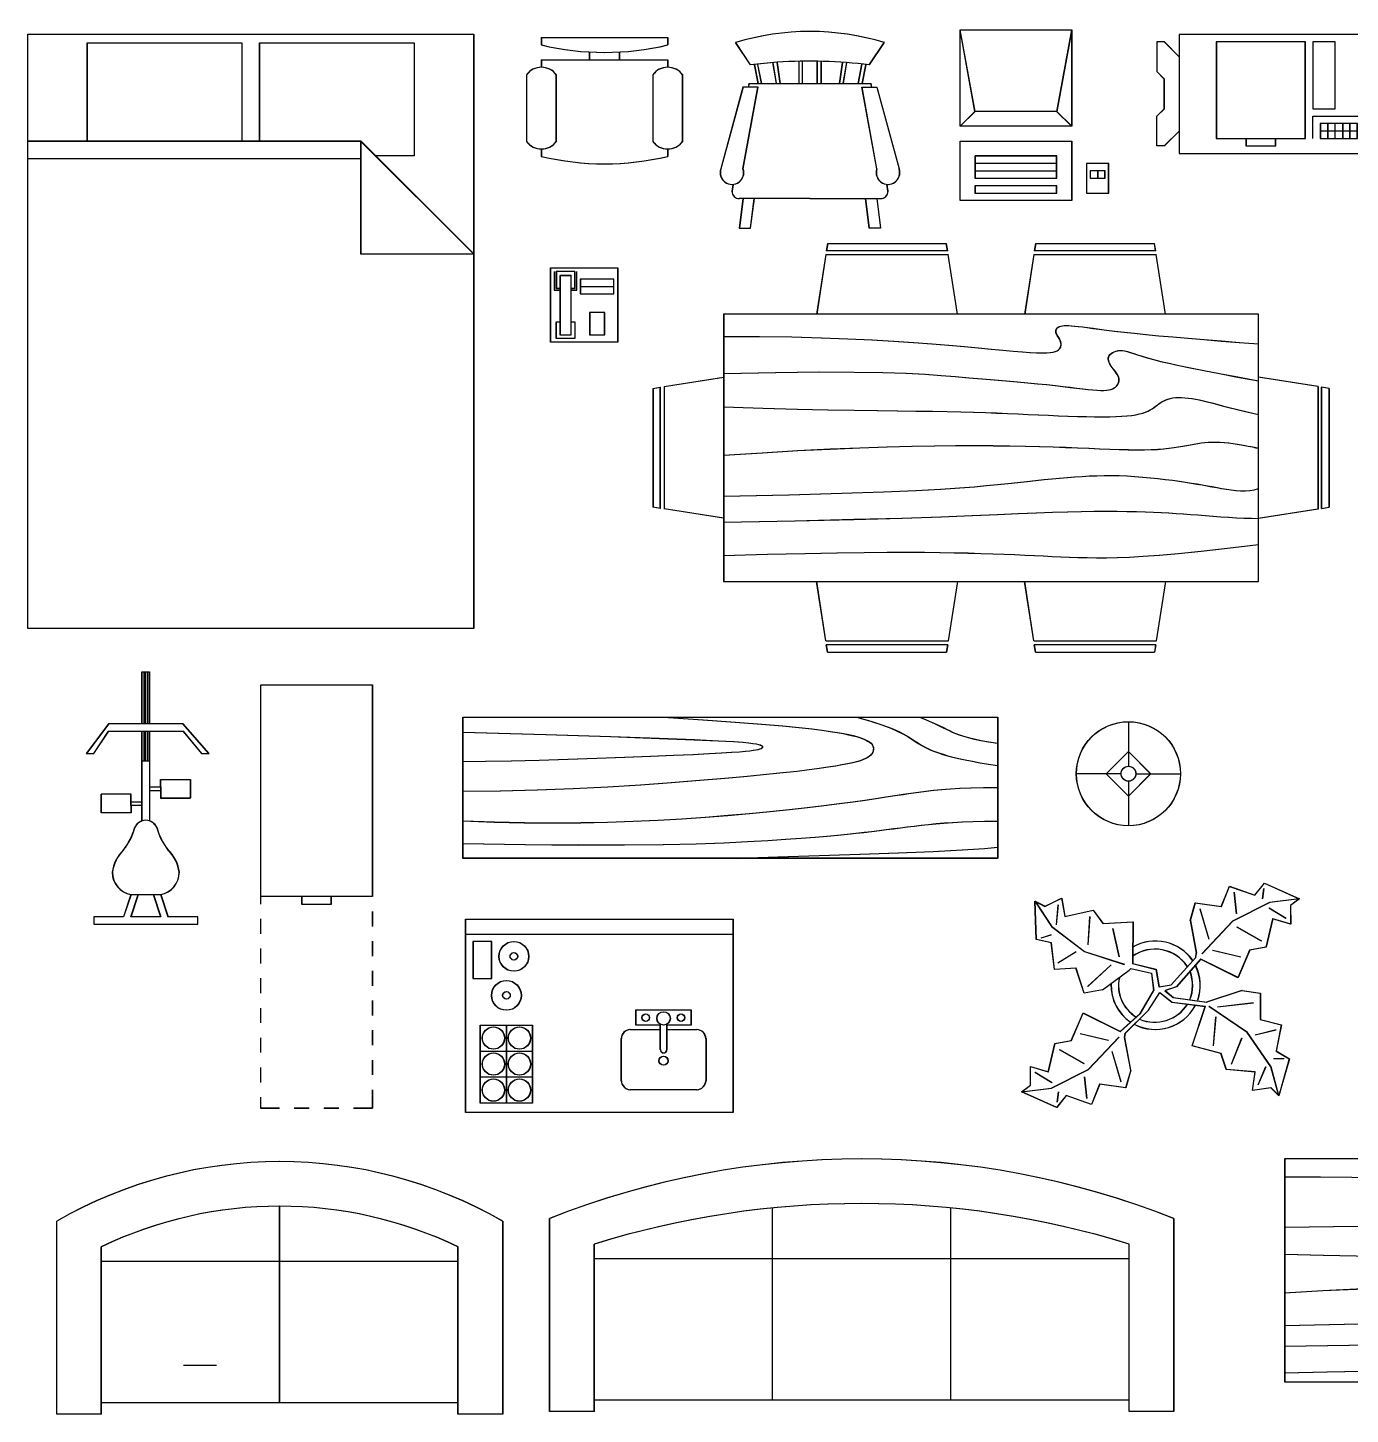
# Model space of a CAD drawing. Header units: inches. Extents: x 934 to 13503, y 40 to 6452.
# Drawn here: x 12769.1 to 13229.1, y 3282.4 to 3764.7 of the extents above; entities that cross this region are included whole.
import ezdxf

# ---------------------------------------------------------------- set-up
doc = ezdxf.new("R2010")
doc.units = ezdxf.units.IN
doc.linetypes.add('ACAD_ISO02W100', pattern=[15, 12, -3])

# ---------------------------------------------------------------- blocks, each defined once
blk = doc.blocks.new('Bed - Queen')
at = {"linetype": 'Continuous'}
for p, q in [((0, -80.00003), (0, 0)), ((0, 0), (59.99999, 0)), ((59.99999, 0), (59.99999, -80.00003)), ((7.99999, -1.2), (28.79998, -1.2)), ((7.99999, -14.4), (7.99999, -1.2)), ((28.79998, -1.2), (28.79998, -14.4)), ((31.19999, -1.2), (51.99999, -1.2)), ((31.19999, -14.4), (31.19999, -1.2)), ((51.99999, -1.2), (51.99999, -16.4)), ((0, -14.4), (44.8, -14.4)), ((59.99999, -29.6), (44.8, -14.4)), ((44.8, -14.4), (44.8, -29.6)), ((51.99999, -16.4), (46.79936, -16.4)), ((44.8, -16.8), (0, -16.8)), ((44.8, -29.6), (59.99999, -29.6)), ((59.99999, -80.00003), (0, -80.00003))]:
    blk.add_line(p, q, dxfattribs=at)
blk = doc.blocks.new('Chair - Desk')
at = {"linetype": 'Continuous'}
for p, q in [((-8.5, 0), (-8.5, -1)), ((-8.5, 0), (8.5, 0)), ((8.5, 0), (8.5, -1)), ((-8.5, -3), (-8.5, -4)), ((-8.5, -3), (8.5, -3)), ((-2, -3), (-2, -1.9355)), ((2, -1.9576), (2, -3)), ((8.5, -3), (8.5, -4)), ((-10.5, -5), (-10.5, -14)), ((-6.5, -14), (-6.5, -5)), ((6.5, -5), (6.5, -14)), ((10.5, -14), (10.5, -5)), ((-8.5, -15), (-8.5, -16)), ((8.5, -15), (8.5, -16))]:
    blk.add_line(p, q, dxfattribs=at)
for centre, radius, start, end in [((0, 34.625), 36.625, 256.5803, 283.4197), ((-8.5, -6.5), 2.5, 36.8699, 143.1301), ((8.5, -6.5), 2.5, 36.8699, 143.1301), ((-8.5, -12.5), 2.5, 216.8699, 323.1301), ((8.5, -12.5), 2.5, 216.8699, 323.1301), ((0, 19.625), 36.625, 256.5803, 283.4197)]:
    blk.add_arc(centre, radius, start, end, dxfattribs=at)
blk = doc.blocks.new('Chair - Rocking')
at = {"linetype": 'Continuous'}
for p, q in [((-8, -4.5), (-10, -1.5)), ((8, -4.5), (10, -1.5)), ((-7.5, -4.5), (-7, -7)), ((-6.5, -7), (-7.02225, -4.43)), ((-4.5, -7), (-4.96674, -4.19951)), ((-4, -7), (-4.40532, -4.16272)), ((-1.5, -4.05012), (-1.5, -7)), ((-1, -7), (-1, -4.05012)), ((1, -7), (1, -4.04655)), ((1.5, -4.05012), (1.5, -7)), ((4, -7), (4.40187, -4.18694)), ((4.5, -7), (4.96761, -4.19437)), ((6.5, -7), (7, -4.4057)), ((7.5, -4.5), (7, -7)), ((-8.23428, -6.99939), (-8.3093, -7.47958)), ((-8.23041, -7), (8.23915, -7)), ((8.31071, -7.48854), (8.23449, -7.00073)), ((-9, -7.5), (-12, -18.49999)), ((-7, -7.5), (-9, -7.5)), ((-9, -18.49999), (-7, -7.5)), ((7, -7.5), (9, -7.5)), ((9, -18.49999), (7, -7.5)), ((9, -7.5), (12, -18.49999)), ((-10.36644, -20.64523), (-10.5, -21.49999)), ((10.5, -21.49999), (10.3575, -20.58798)), ((-9, -22.49999), (-9.5, -26.49999)), ((0, -22.49999), (-9.5, -22.49999)), ((-8, -26.49999), (-7.5, -22.49999)), ((0, -22.49999), (9.5, -22.49999)), ((8, -26.49999), (7.5, -22.49999)), ((9, -22.49999), (9.5, -26.49999)), ((-9.5, -26.49999), (-8, -26.49999)), ((9.5, -26.49999), (8, -26.49999))]:
    blk.add_line(p, q, dxfattribs=at)
for centre, radius, start, end in [((0, -34.08333), 34.08333, 72.93847, 107.0615), ((0, -68.25004), 64.25, 93.92211, 97.15267), ((0, -68.25004), 64.25, 82.84733, 93.92211), ((-10.5, -18.99999), 1.58114, 161.5651, 18.43495), ((10.5, -18.99999), 1.58114, 161.5651, 18.43495), ((-9.5, -21.49999), 1, 180, 270), ((9.5, -21.49999), 1, 270, 0)]:
    blk.add_arc(centre, radius, start, end, dxfattribs=at)
blk = doc.blocks.new('Computer Terminal')
at = {"linetype": 'Continuous'}
for p, q in [((-10, 11.5), (5, 11.5)), ((-8, 0.5), (-10, 11.5)), ((-10, -1.5), (-10, 11.5)), ((5, 11.5), (3, 0.5)), ((5, 11.5), (5, -1.5)), ((-10, -1.5), (-8, 0.5)), ((3, 0.5), (-8, 0.5)), ((3, 0.5), (5, -1.5)), ((5, -1.5), (-10, -1.5)), ((-10, -11.5), (-10, -3.5)), ((-10, -3.5), (5, -3.5)), ((5, -3.5), (5, -11.5)), ((-8, -5.5), (-8, -8.5)), ((3, -5.5), (-8, -5.5)), ((3, -8.5), (3, -5.5)), ((3, -6.5), (-8, -6.5)), ((10, -6.5), (7, -6.5)), ((7, -6.5), (7, -10.5)), ((10, -10.5), (10, -6.5)), ((-8, -7.5), (3, -7.5)), ((-8, -8.5), (3, -8.5)), ((9.5, -7.5), (7.5, -7.5)), ((7.5, -7.5), (7.5, -8.5)), ((7.5, -8.5), (9.5, -8.5)), ((8.5, -7.5), (8.5, -8.5)), ((9.5, -8.5), (9.5, -7.5)), ((-8, -9.5), (-8, -10.5)), ((3, -9.5), (-8, -9.5)), ((-8, -10.5), (3, -10.5)), ((3, -10.5), (3, -9.5)), ((7, -10.5), (10, -10.5)), ((5, -11.5), (-10, -11.5))]:
    blk.add_line(p, q, dxfattribs=at)
blk = doc.blocks.new('Copy Machine')
at = {"linetype": 'Continuous'}
for p, q in [((0, 0), (0, -16)), ((30, 0), (0, 0)), ((30, -16), (30, 0)), ((-3, -1), (-3, -5)), ((-2, -1), (-3, -1)), ((0, -3), (-2, -1)), ((5, -1), (5, -14)), ((17, -1), (5, -1)), ((17, -14), (17, -1)), ((18, -1), (18, -10)), ((21, -1), (18, -1)), ((21, -10), (21, -1)), ((-3, -5), (-2, -6)), ((-2, -10), (-2, -6)), ((-3, -11), (-2, -10)), ((-3, -15), (-3, -11)), ((18, -10), (21, -10)), ((18, -14), (18, -11)), ((18, -11), (29, -11)), ((29, -11), (29, -14)), ((0, -13), (-2, -15)), ((24, -12), (19, -12)), ((19, -12), (19, -14)), ((24, -13), (19, -13)), ((20, -12), (20, -14)), ((21, -14), (21, -12)), ((22, -12), (22, -14)), ((23, -14), (23, -12)), ((24, -14), (24, -12)), ((28, -12), (26, -12)), ((26, -12), (26, -14)), ((28, -14), (28, -12)), ((5, -14), (17, -14)), ((9, -14), (9, -15)), ((13, -15), (13, -14)), ((19, -14), (24, -14)), ((26, -14), (28, -14)), ((-2, -15), (-3, -15)), ((0, -16), (30, -16)), ((9, -15), (13, -15))]:
    blk.add_line(p, q, dxfattribs=at)
blk = doc.blocks.new('Phone - Desk')
at = {"linetype": 'Continuous'}
for p, q in [((-4.5, -5), (-4.5, 5)), ((-4.5, 5), (4.5, 5)), ((-4, 4.5), (-4, 2)), ((-3.75, 4.5), (-3.75, 2.25)), ((-1.25, 4.5), (-3.75, 4.5)), ((-3.25, 4), (-3.25, -4)), ((-3.25, 4), (-1.75, 4)), ((-1.75, -4), (-1.75, 4)), ((-1.25, 2.25), (-1.25, 4.5)), ((-1, 2), (-1, 4.5)), ((4.5, 5), (4.5, -5)), ((-4, 2), (-3.25, 2)), ((-3.75, 2.25), (-3.25, 2.25)), ((-1.75, 2.25), (-1.25, 2.25)), ((-1.75, 2), (-1, 2)), ((4, 3.5), (-0.5, 3.5)), ((-0.5, 3.5), (-0.5, 1.5)), ((-0.5, 2.5), (4, 2.5)), ((4, 1.5), (4, 3.5)), ((-0.5, 1.5), (4, 1.5)), ((2.75, -1), (0.75, -1)), ((0.75, -1), (0.75, -4)), ((2.75, -4), (2.75, -1)), ((-3.75, -2.25), (-3.25, -2.25)), ((-3.75, -4.5), (-3.75, -2.25)), ((-1.75, -2.25), (-1.25, -2.25)), ((-1.25, -2.25), (-1.25, -4.5)), ((4.5, -5), (-4.5, -5)), ((-1.25, -4.5), (-3.75, -4.5)), ((-3.25, -4), (-1.75, -4)), ((0.75, -4), (2.75, -4))]:
    blk.add_line(p, q, dxfattribs=at)
blk = doc.blocks.new('Dining Set - 36 x 72 in.')
at = {"linetype": 'Continuous'}
for p, q in [((-22, 27.5), (-22.1562, 26.50042)), ((-5.8416, 26.5), (-22.1534, 26.5)), ((-22, 27.5), (-6, 27.5)), ((-5.8437, 26.49966), (-6, 27.5)), ((6, 27.5), (5.8438, 26.50042)), ((22.1584, 26.5), (5.8466, 26.5)), ((6, 27.5), (22, 27.5)), ((22.1563, 26.49966), (22, 27.5)), ((-22.2343, 26.00059), (-23.4847, 17.99762)), ((-22.2304, 26), (-5.7608, 26)), ((-4.5152, 17.99762), (-5.7655, 25.99926)), ((5.7657, 26.00059), (4.5153, 17.99762)), ((5.7696, 26), (22.2392, 26)), ((23.4848, 17.99762), (22.2345, 25.99926)), ((36, 18), (-36, 18)), ((-36, 18), (-36, -18)), ((36, -18), (36, 18)), ((-44.0006, 8.23428), (-35.9976, 9.48474)), ((44.0006, 8.23428), (35.9976, 9.48474)), ((-45.5, 8), (-44.5004, 8.15617)), ((-45.5, 8), (-45.5, -8)), ((-44.5, -8.15843), (-44.5, 8.15338)), ((-44, 8.23041), (-44, -8.23915)), ((44, 8.23041), (44, -8.23915)), ((44.5, -8.15843), (44.5, 8.15338)), ((45.5, 8), (44.5005, 8.15617)), ((45.5, 8), (45.5, -8)), ((-44.4997, -8.15631), (-45.5, -8)), ((-35.9976, -9.48476), (-43.9993, -8.2345)), ((35.9976, -9.48476), (43.9993, -8.2345)), ((44.4997, -8.15631), (45.5, -8)), ((-36, -18), (36, -18)), ((-22.2343, -26.0006), (-23.4847, -17.99762)), ((-4.5152, -17.99762), (-5.7655, -25.99928)), ((5.7657, -26.0006), (4.5153, -17.99762)), ((23.4848, -17.99762), (22.2345, -25.99928)), ((-22.2304, -26), (-5.7608, -26)), ((5.7696, -26), (22.2392, -26)), ((-22, -27.5), (-22.1562, -26.50044)), ((-5.8416, -26.5), (-22.1534, -26.5)), ((-22, -27.5), (-6, -27.5)), ((-5.8437, -26.49967), (-6, -27.5)), ((6, -27.5), (5.8438, -26.50044)), ((22.1584, -26.5), (5.8466, -26.5)), ((6, -27.5), (22, -27.5)), ((22.1563, -26.49967), (22, -27.5))]:
    blk.add_line(p, q, dxfattribs=at)
for points in [[(-36, 15), (-31.1772, 14.97754), (-26.8079, 14.91406), (-22.8538, 14.81543), (-19.276, 14.6875), (-16.0362, 14.53613), (-13.0957, 14.36718), (-10.4159, 14.18652), (-7.9583, 14), (-5.6904, 13.81315), (-3.6035, 13.63021), (-1.6954, 13.45508), (0.0365, 13.29166), (1.5945, 13.14388), (2.9811, 13.01562), (4.1988, 12.9108), (5.25, 12.83333), (6.1393, 12.78613), (6.8802, 12.76823), (7.4883, 12.77767), (7.9792, 12.8125), (8.3685, 12.87077), (8.6719, 12.95052), (8.9049, 13.0498), (9.0833, 13.16666), (9.2205, 13.29899), (9.3216, 13.44401), (9.3895, 13.59879), (9.4271, 13.76041), (9.4373, 13.92594), (9.4232, 14.09245), (9.3875, 14.257), (9.3333, 14.41666), (9.2638, 14.56917), (9.1836, 14.71484), (9.0975, 14.85465), (9.0104, 14.98958), (8.9272, 15.1206), (8.8529, 15.2487), (8.7922, 15.37483), (8.75, 15.5), (8.7305, 15.62467), (8.7344, 15.74739), (8.7617, 15.86621), (8.8125, 15.97916), (8.8867, 16.08431), (8.9844, 16.17968), (9.1055, 16.26334), (9.25, 16.33333), (9.4189, 16.38802), (9.6172, 16.42708), (9.8506, 16.45052), (10.125, 16.45833), (10.4463, 16.45052), (10.8203, 16.42708), (11.2529, 16.38802), (11.75, 16.33333), (12.3184, 16.26318), (12.9694, 16.17838), (13.7151, 16.07991), (14.5677, 15.96875), (15.5395, 15.84586), (16.6426, 15.71224), (17.8893, 15.56884), (19.2917, 15.41666), (20.859, 15.25667), (22.5879, 15.08984), (24.4721, 14.91715), (26.5052, 14.73958), (28.6809, 14.5581), (30.9929, 14.3737), (33.4347, 14.18733), (36, 14)], [(-36, 10), (-28.9766, 10.14274), (-23.1725, 10.20442), (-18.4241, 10.19775), (-14.5677, 10.13541), (-11.4399, 10.03011), (-8.877, 9.89453), (-6.7154, 9.74137), (-4.7917, 9.58333), (-2.9698, 9.43082), (-1.2246, 9.28515), (0.4415, 9.14534), (2.026, 9.01041), (3.5266, 8.87939), (4.9408, 8.7513), (6.266, 8.62516), (7.5, 8.5), (8.6411, 8.37549), (9.6914, 8.2539), (10.6538, 8.13818), (11.5312, 8.03125), (12.3267, 7.93603), (13.043, 7.85547), (13.6831, 7.79248), (14.25, 7.75), (14.7471, 7.7303), (15.1797, 7.73307), (15.5537, 7.75732), (15.875, 7.80208), (16.1494, 7.86637), (16.3828, 7.94922), (16.5811, 8.04964), (16.75, 8.16666), (16.8944, 8.29915), (17.0143, 8.44531), (17.1089, 8.60319), (17.1771, 8.77083), (17.218, 8.94629), (17.2305, 9.1276), (17.2137, 9.31282), (17.1667, 9.5), (17.0895, 9.6875), (16.987, 9.875), (16.8649, 10.0625), (16.7292, 10.25), (16.5856, 10.4375), (16.4401, 10.625), (16.2985, 10.8125), (16.1667, 11), (16.05, 11.18733), (15.9518, 11.3737), (15.8752, 11.5581), (15.8229, 11.73958), (15.798, 11.91715), (15.8034, 12.08984), (15.842, 12.25667), (15.9167, 12.41666), (16.0295, 12.56836), (16.1784, 12.70833), (16.3605, 12.83268), (16.5729, 12.9375), (16.8127, 13.01888), (17.0768, 13.07291), (17.3625, 13.0957), (17.6667, 13.08333), (17.9894, 13.03312), (18.3418, 12.94726), (18.7382, 12.82918), (19.1927, 12.68229), (19.7195, 12.51001), (20.3327, 12.31575), (21.0465, 12.10294), (21.875, 11.875), (22.8357, 11.63354), (23.959, 11.37304), (25.2786, 11.08618), (26.8282, 10.76562), (28.6414, 10.40405), (30.752, 9.99414), (33.1936, 9.52856), (36, 9)], [(-36, 5.5), (-30.7157, 5.3348), (-26.069, 5.20963), (-21.9946, 5.11767), (-18.4271, 5.05208), (-15.3009, 5.00602), (-12.5508, 4.97265), (-10.1112, 4.94515), (-7.9167, 4.91666), (-5.909, 4.88167), (-4.0586, 4.83984), (-2.3429, 4.79215), (-0.7396, 4.73958), (0.7739, 4.6831), (2.22, 4.6237), (3.6213, 4.56233), (5, 4.5), (6.373, 4.43782), (7.7344, 4.3776), (9.0723, 4.32129), (10.375, 4.27083), (11.6309, 4.22819), (12.8281, 4.19531), (13.9551, 4.17415), (15, 4.16666), (15.954, 4.17448), (16.819, 4.19791), (17.6001, 4.23698), (18.3021, 4.29166), (18.9299, 4.36198), (19.4883, 4.44791), (19.9823, 4.54948), (20.4167, 4.66666), (20.7969, 4.79899), (21.1302, 4.94401), (21.4245, 5.09879), (21.6875, 5.26041), (21.9271, 5.42594), (22.1511, 5.59245), (22.3672, 5.757), (22.5834, 5.91666), (22.8065, 6.06868), (23.0404, 6.21093), (23.2879, 6.34147), (23.5521, 6.45833), (23.8358, 6.55957), (24.142, 6.64323), (24.4735, 6.70735), (24.8334, 6.75), (25.2235, 6.76969), (25.642, 6.76692), (26.0858, 6.74267), (26.5521, 6.69791), (27.0379, 6.63362), (27.5404, 6.55078), (28.0565, 6.45036), (28.5834, 6.33333), (29.1242, 6.19987), (29.7071, 6.04687), (30.3661, 5.87044), (31.1354, 5.66666), (32.0493, 5.43164), (33.142, 5.16146), (34.4475, 4.85221), (36, 4.5)], [(-36, -1), (-30.7915, -0.6591), (-26.0195, -0.38216), (-21.6519, -0.16284), (-17.6563, 0.00521), (-14.0005, 0.12833), (-10.6523, 0.21289), (-7.5796, 0.26522), (-4.75, 0.29166), (-2.134, 0.29793), (0.2878, 0.28711), (2.5317, 0.26163), (4.6146, 0.22396), (6.5529, 0.17651), (8.3633, 0.12174), (10.0623, 0.06209), (11.6667, 0), (13.1899, -0.06201), (14.6341, -0.1211), (15.9982, -0.17432), (17.2813, -0.21875), (18.4823, -0.25147), (19.6003, -0.26953), (20.6343, -0.27002), (21.5834, -0.25), (22.4481, -0.20768), (23.2357, -0.14584), (23.9549, -0.06836), (24.6146, 0.02083), (25.2235, 0.11784), (25.7904, 0.21875), (26.3241, 0.31966), (26.8334, 0.41666), (27.3265, 0.50618), (27.8099, 0.58593), (28.2894, 0.65397), (28.7709, 0.70833), (29.2601, 0.74707), (29.763, 0.76823), (30.2855, 0.76985), (30.8334, 0.75), (31.4088, 0.70784), (31.9994, 0.64713), (32.589, 0.57275), (33.1615, 0.48958), (33.7008, 0.4025), (34.1908, 0.3164), (34.6153, 0.23616), (34.9584, 0.16666), (35.2099, 0.11165), (35.3848, 0.07031), (35.504, 0.04069), (35.5886, 0.02083), (35.6594, 0.00879), (35.7377, 0.0026), (35.8442, 0.00032), (36, 0)], [(-36, -6.5), (-27.1843, -6.31267), (-20.084, -6.1263), (-14.469, -5.9419), (-10.1094, -5.76042), (-6.7752, -5.58285), (-4.2363, -5.41016), (-2.2629, -5.24333), (-0.625, -5.08334), (0.8708, -4.93099), (2.2715, -4.78646), (3.5872, -4.64974), (4.8281, -4.52084), (6.0046, -4.39974), (7.127, -4.28646), (8.2053, -4.18099), (9.25, -4.08334), (10.2705, -3.99382), (11.2734, -3.91407), (12.2647, -3.84603), (13.25, -3.79167), (14.2354, -3.75293), (15.2266, -3.73177), (16.2295, -3.73015), (17.25, -3.75), (18.2912, -3.79248), (19.3451, -3.85547), (20.4009, -3.93604), (21.4479, -4.03125), (22.4754, -4.13819), (23.4727, -4.25391), (24.4289, -4.37549), (25.3334, -4.5), (26.1785, -4.62492), (26.9694, -4.74935), (27.7145, -4.87281), (28.4219, -4.99479), (29.1, -5.11483), (29.7572, -5.23242), (30.4016, -5.34709), (31.0417, -5.45834), (31.6837, -5.56437), (32.3262, -5.65821), (32.9658, -5.73153), (33.599, -5.77604), (34.2224, -5.78345), (34.8327, -5.74545), (35.4264, -5.65373), (36, -5.5)], [(-36, -10), (-26.4022, -9.81299), (-18.4675, -9.62891), (-11.9839, -9.45069), (-6.7396, -9.28125), (-2.5226, -9.12354), (0.8789, -8.98047), (3.6769, -8.85498), (6.0833, -8.75), (8.2767, -8.66765), (10.3021, -8.60677), (12.1712, -8.56543), (13.8958, -8.54167), (15.4876, -8.53353), (16.9583, -8.53907), (18.3197, -8.55632), (19.5834, -8.58334), (20.7616, -8.61841), (21.8685, -8.66081), (22.9188, -8.71004), (23.9271, -8.76563), (24.9081, -8.82707), (25.8763, -8.89388), (26.8465, -8.96558), (27.8334, -9.04167), (28.8474, -9.12118), (29.8828, -9.20117), (30.93, -9.27824), (31.9792, -9.34896), (33.0205, -9.40991), (34.0443, -9.45768), (35.0407, -9.48885), (36, -9.5)], [(-36, -14.5), (-30.0881, -14.33513), (-25.0332, -14.21224), (-20.7312, -14.12647), (-17.0781, -14.07292), (-13.97, -14.04671), (-11.3027, -14.04297), (-8.9724, -14.05681), (-6.875, -14.08334), (-4.9224, -14.11833), (-3.0905, -14.16016), (-1.3709, -14.20785), (0.2448, -14.26042), (1.7647, -14.3169), (3.1973, -14.3763), (4.5507, -14.43767), (5.8333, -14.5), (7.0554, -14.5621), (8.235, -14.62175), (9.3922, -14.67652), (10.5469, -14.72396), (11.7192, -14.76164), (12.929, -14.78711), (14.1965, -14.79794), (15.5417, -14.79167), (16.9933, -14.76424), (18.6152, -14.70508), (20.4804, -14.60197), (22.6615, -14.44271), (25.2312, -14.21509), (28.2624, -13.9069), (31.8277, -13.50594), (36, -13)]]:
    blk.add_lwpolyline(points, dxfattribs=at)
blk = doc.blocks.new('Exercise Bike')
at = {"linetype": 'Continuous'}
for p, q in [((-0.75, 10), (-0.75, 17)), ((-0.75, 17), (0.25, 17)), ((-0.5, 17), (-0.5, 9.9929)), ((-0.25, 10), (-0.25, 17)), ((0, 17), (0, 9.9929)), ((0.25, 17), (0.25, 10)), ((-5.25, 10), (-8.25, 6)), ((-0.75, 10), (-5.25, 10)), ((4.75, 10), (-0.75, 10)), ((8.25, 6), (4.75, 10)), ((-7.25, 6), (-5.25, 9)), ((-5.25, 9), (4.75, 9)), ((-0.75, 5), (-0.75, 9)), ((-0.5, 8.9396), (-0.5, 5)), ((-0.25, 5), (-0.25, 9)), ((0, 8.9396), (0, 5)), ((0.25, 9), (0.25, 5)), ((4.75, 9), (7.25, 6)), ((-8.25, 6), (-7.25, 6)), ((7.25, 6), (8.25, 6)), ((-0.75, -3.0635), (-0.75, 5)), ((-0.75, 5), (0.25, 5)), ((0.25, 5), (0.25, -3.0635)), ((1.75, 2.5), (5.75, 2.5)), ((1.75, 1.5), (1.75, 2.5)), ((5.75, 2.5), (5.75, 0)), ((-6.25, -2), (-6.25, 0.5)), ((-2.25, 0.5), (-6.25, 0.5)), ((-2.25, -0.5), (-2.25, 0.5)), ((0.25, 1.5), (1.75, 1.5)), ((0.25, 1), (1.75, 1)), ((1.75, 1.5), (1.75, 0)), ((1.75, 0), (5.75, 0)), ((-2.25, -0.5), (-0.75, -0.5)), ((-2.25, -1), (-2.25, -0.5)), ((-2.25, -1), (-2.25, -2)), ((-0.75, -1), (-2.25, -1)), ((-2.25, -2), (-6.25, -2)), ((-2.25, -13), (-3.25, -16)), ((-2.25, -16), (-1.25, -13)), ((-2.25, -13), (1.75, -13)), ((0.75, -13), (1.75, -16)), ((1.75, -13), (2.75, -16)), ((-7.25, -16), (-7.25, -17)), ((-4.75, -16), (-7.25, -16)), ((-3.25, -16), (-4.75, -16)), ((1.75, -16), (-2.25, -16)), ((6.75, -16), (2.75, -16)), ((6.75, -17), (6.75, -16)), ((-7.25, -17), (6.75, -17))]:
    blk.add_line(p, q, dxfattribs=at)
for centre, radius, start, end in [((-0.25, -4.625), 1.625, 22.61987, 157.3801), ((-9.6692, -1.9154), 8.1889, 321.6175, 345.2525), ((9.1691, -1.9154), 8.1889, 194.7476, 218.3825), ((0.1685, -10.5843), 4.9531, 133.6443, 173.2256), ((-0.6686, -10.5843), 4.9531, 6.774486, 46.35562), ((-1.7006, -10.0005), 3.0494, 179.9906, 259.6205), ((1.2006, -10.0005), 3.0494, 280.3795, 0.009389)]:
    blk.add_arc(centre, radius, start, end, dxfattribs=at)
blk = doc.blocks.new('File Cabinet - Letter')
at = {"linetype": 'Continuous'}
for p, q in [((0, 0), (15, 0)), ((0, -28.5), (0, 0)), ((15, 0), (15, -28.5)), ((15, -28.5), (0, -28.5)), ((0, -29.5), (0, -28.5)), ((5.5, -28.5), (5.5, -29.5)), ((5.5, -29.5), (9.5, -29.5)), ((9.5, -29.5), (9.5, -28.5)), ((0, -33.5), (0, -31.5)), ((15, -30.5), (15, -32.5)), ((15, -34.5), (15, -36.5)), ((0, -37.5), (0, -35.5)), ((15, -38.5), (15, -40.5)), ((0, -41.5), (0, -39.5)), ((15, -42.5), (15, -44.5)), ((0, -45.5), (0, -43.5)), ((15, -46.5), (15, -48.5)), ((0, -49.5), (0, -47.5)), ((0, -53.5), (0, -51.5)), ((15, -50.5), (15, -52.5)), ((0, -57), (0, -55.5)), ((15, -54.5), (15, -57)), ((2.5, -57), (0, -57)), ((6.5, -57), (4.5, -57)), ((10.5, -57), (8.5, -57)), ((15, -57), (12.5, -57))]:
    blk.add_line(p, q, dxfattribs=at)
blk = doc.blocks.new('Hutch - 19 x 72 in.')
at = {"linetype": 'Continuous'}
for p, q in [((0, -19), (0, 0)), ((0, 0), (71.999994, 0)), ((71.999994, 0), (71.999994, -19)), ((71.999994, -19), (0, -19))]:
    blk.add_line(p, q, dxfattribs=at)
for points in [[(26.99999, 0), (32.30411, -0.35238), (36.66731, -0.66276), (40.20336, -0.93603), (43.02603, -1.17708), (45.2491, -1.39079), (46.98632, -1.58203), (48.35147, -1.7557), (49.45833, -1.91667), (50.40388, -2.06917), (51.21809, -2.21484), (51.91414, -2.35465), (52.5052, -2.48958), (53.00447, -2.6206), (53.42512, -2.7487), (53.78035, -2.87484), (54.08333, -3), (54.34537, -3.12516), (54.57031, -3.2513), (54.76008, -3.37939), (54.91666, -3.51042), (55.04198, -3.64534), (55.13801, -3.78516), (55.2067, -3.93083), (55.24999, -4.08333), (55.26904, -4.24316), (55.26171, -4.40885), (55.22509, -4.57845), (55.15624, -4.75), (55.05224, -4.92155), (54.91015, -5.09115), (54.72704, -5.25684), (54.49999, -5.41667), (54.22493, -5.56934), (53.89322, -5.71615), (53.49511, -5.85905), (53.02083, -6), (52.4606, -6.14095), (51.80468, -6.28385), (51.04329, -6.43066), (50.16666, -6.58333), (49.16007, -6.74381), (47.98892, -6.91406), (46.61368, -7.09603), (44.99478, -7.29167), (43.09268, -7.50293), (40.86783, -7.73177), (38.28067, -7.98014), (35.29166, -8.25), (31.87654, -8.54053), (28.07226, -8.83984), (23.93107, -9.1333), (19.5052, -9.40625), (14.84692, -9.64404), (10.00846, -9.83203), (5.04207, -9.95557), (0, -10)], [(52.99999, 0), (54.87133, -0.53955), (56.39257, -1.03516), (57.61205, -1.48975), (58.57812, -1.90625), (59.3391, -2.2876), (59.94335, -2.63672), (60.4392, -2.95654), (60.87499, -3.25), (61.29247, -3.52002), (61.70702, -3.76953), (62.12743, -4.00146), (62.56249, -4.21875), (63.02099, -4.42432), (63.51171, -4.62109), (64.04345, -4.81201), (64.62499, -5), (65.26489, -5.1875), (65.9707, -5.375), (66.74975, -5.5625), (67.60937, -5.75), (68.55688, -5.9375), (69.5996, -6.125), (70.744867, -6.3125), (71.999994, -6.5)], [(61.49999, 0), (62.35961, -0.35254), (63.08007, -0.66406), (63.68627, -0.94043), (64.20312, -1.1875), (64.65551, -1.41113), (65.06835, -1.61719), (65.46655, -1.81152), (65.87499, -2), (66.31762, -2.1875), (66.81445, -2.375), (67.38452, -2.5625), (68.04687, -2.75), (68.82055, -2.9375), (69.7246, -3.125), (70.77807, -3.3125), (71.999994, -3.5)], [(0, -2), (11.2006, -2.34123), (19.90169, -2.62044), (26.43969, -2.84595), (31.15103, -3.02604), (34.37214, -3.16903), (36.43945, -3.2832), (37.68936, -3.37687), (38.45833, -3.45833), (39.02937, -3.53459), (39.472, -3.60742), (39.80232, -3.67733), (40.03645, -3.74479), (40.1905, -3.8103), (40.28059, -3.87435), (40.32283, -3.93742), (40.33333, -4), (40.32405, -4.0625), (40.29036, -4.125), (40.22346, -4.1875), (40.11458, -4.25), (39.95491, -4.3125), (39.73567, -4.375), (39.44807, -4.4375), (39.08333, -4.5), (38.62491, -4.56282), (38.02538, -4.6276), (37.22957, -4.69629), (36.18228, -4.77083), (34.82836, -4.85319), (33.11262, -4.94531), (30.97989, -5.04915), (28.37499, -5.16667), (25.27416, -5.29818), (21.77929, -5.4375), (18.02368, -5.57682), (14.14062, -5.70833), (10.26342, -5.82422), (6.52539, -5.91667), (3.05981, -5.97786), (0, -6)], [(71.999994, -9.5), (70.071934, -9.51147), (68.38801, -9.54492), (66.91113, -9.59888), (65.60416, -9.67187), (64.43001, -9.76245), (63.35156, -9.86914), (62.3317, -9.99048), (61.33333, -10.125), (60.32128, -10.27157), (59.26822, -10.43034), (58.14876, -10.60181), (56.93749, -10.78646), (55.60904, -10.98478), (54.13801, -11.19726), (52.49902, -11.4244), (50.66666, -11.66667), (48.62239, -11.92358), (46.37499, -12.19075), (43.9401, -12.46281), (41.33333, -12.73437), (38.57031, -13.00008), (35.66666, -13.25456), (32.63801, -13.49243), (29.49999, -13.70833), (26.26367, -13.89689), (22.92187, -14.05273), (19.46289, -14.17049), (15.875, -14.24479), (12.14648, -14.27026), (8.26562, -14.24154), (4.2207, -14.15324), (0, -14)], [(0, -17), (8.37556, -17.14274), (15.58268, -17.20443), (21.74194, -17.19775), (26.97395, -17.13542), (31.39933, -17.03011), (35.13866, -16.89453), (38.31257, -16.74137), (41.04166, -16.58333), (43.4322, -16.43083), (45.5332, -16.28516), (47.37931, -16.14534), (49.0052, -16.01042), (50.44555, -15.87939), (51.73502, -15.7513), (52.90828, -15.62516), (53.99999, -15.5), (55.04044, -15.37508), (56.04231, -15.25065), (57.01391, -15.1272), (57.96353, -15.00521), (58.89949, -14.88517), (59.83007, -14.76758), (60.76358, -14.65291), (61.70833, -14.54167), (62.6752, -14.43465), (63.68554, -14.33398), (64.76326, -14.24211), (65.93229, -14.16146), (67.21655, -14.09448), (68.63997, -14.04362), (70.226475, -14.01131), (71.999994, -14)], [(36.99999, -19), (42.40038, -18.8125), (47.95312, -18.625), (53.43554, -18.4375), (58.62499, -18.25), (63.29882, -18.0625), (67.23437, -17.875), (70.208978, -17.6875), (71.999994, -17.5)]]:
    blk.add_lwpolyline(points, dxfattribs=at)
blk = doc.blocks.new('Lamp - Table')
at = {"linetype": 'Continuous'}
for p, q in [((0, 7), (0, 1)), ((0, 3), (-3, 0)), ((3, 0), (0, 3)), ((-1, 0), (-7, 0)), ((-3, 0), (0, -3)), ((0, -3), (3, 0)), ((1, 0), (7, 0)), ((0, -1), (0, -7))]:
    blk.add_line(p, q, dxfattribs=at)
for radius in [7, 1]:
    blk.add_circle((0, 0), radius, dxfattribs=at)
blk = doc.blocks.new('Plant - Rubber or Philodendron')
at = {"linetype": 'Continuous'}
for p, q in [((8.8871, 10.7908), (9.9809, 13.4933)), ((9.9809, 13.4933), (13.3837, 12.301)), ((13.3837, 12.301), (14.68, 13.9039)), ((14.5816, 13.2037), (14.3848, 11.8033)), ((14.68, 13.9039), (19.3848, 11.8146)), ((-16.2005, 11.4774), (-13.9899, 8.1064)), ((-16.2005, 11.4774), (-14.8639, 10.7964)), ((-16.0159, 6.3329), (-16.2005, 11.4774)), ((-14.8639, 10.7964), (-12.6195, 11.8975)), ((-12.6195, 11.8975), (-12.1909, 9.4345)), ((4.6914, 8.8812), (5.3859, 11.2828)), ((5.3859, 11.2828), (8.8871, 10.7908)), ((15.3859, 11.3055), (10.3916, 8.7942)), ((10.5828, 12.6946), (10.8893, 9.7953)), ((19.3848, 11.8146), (15.3859, 11.3055)), ((19.3848, 11.8146), (18.1868, 10.9119)), ((-13.3174, 8.325), (-13.0735, 11.0065)), ((-12.1909, 9.4345), (-8.3829, 10.3)), ((-8.8369, 9.409), (-9.0894, 5.6095)), ((-8.3829, 10.3), (-7.0549, 8.501)), ((5.9878, 10.4842), (7.1971, 6.3869)), ((15.2875, 10.6053), (17.5907, 9.2105)), ((18.1868, 10.9119), (18.1925, 8.4119)), ((-13.9899, 8.1064), (-9.5434, 4.7185)), ((-7.0549, 8.501), (-3.0284, 8.6941)), ((-4.8529, 4.012), (-5.7184, 7.82)), ((-3.0284, 8.6941), (-3.0709, 3.1041)), ((4.6914, 8.8812), (5.5014, 4.4831)), ((10.3916, 8.7942), (6.2847, 4.4028)), ((14.2977, 6.1031), (10.9934, 7.9956)), ((15.7909, 9.1065), (14.8995, 5.3044)), ((18.1925, 8.4119), (15.7909, 9.1065)), ((-14.0069, 5.8704), (-16.0159, 6.3329)), ((-15.3434, 6.5514), (-13.9984, 6.9884)), ((-13.5868, 2.2894), (-14.0069, 5.8704)), ((-13.1329, 3.1804), (-10.6614, 4.727)), ((-9.5434, 4.7185), (-4.1917, 2.9888)), ((2.1141, 0.2298), (5.4346, 3.9146)), ((5.4346, 3.9146), (5.5014, 4.4831)), ((7.7005, 4.8881), (11.5025, 3.9967)), ((12.7005, 4.8994), (11.1089, 1.1958)), ((14.8995, 5.3044), (12.7005, 4.8994)), ((-10.6784, 2.491), (-13.5868, 2.2894)), ((-9.5858, -0.8715), (-10.6784, 2.491)), ((-9.1318, 0.0195), (-5.9793, 2.9025)), ((-7.1228, -0.443), (-3.5248, 2.2131)), ((-3.5248, 2.2131), (-3.3011, 2.4355)), ((-3.3011, 2.4355), (-0.5306, 1.7947)), ((-3.0709, 3.1041), (0.0797, 2.3163)), ((0.0797, 2.3163), (0.4866, -0.031)), ((6.1032, 3.6844), (2.8262, -0.031)), ((11.1089, 1.1958), (6.1032, 3.6844)), ((-0.5306, 1.7947), (-0.2255, -0.5527)), ((-0.5306, 1.7947), (-0.5306, 1.7947)), ((0.4866, -0.031), (2.1141, 0.2298)), ((-7.1228, -0.443), (-9.5858, -0.8715)), ((-2.019, -3.6148), (-0.2255, -0.5527)), ((-0.9375, -3.1608), (0.5883, -0.8135)), ((0.5883, -0.8135), (2.2447, -2.0916)), ((2.8262, -0.031), (1.3003, -0.5527)), ((1.3003, -0.5527), (2.4193, -1.4655)), ((2.4193, -1.4655), (6.895, -2.1175)), ((11.6605, -0.5413), (6.895, -2.1175)), ((11.6605, -0.5413), (14.1354, -0.8948)), ((14.1354, -0.8948), (14.1354, -4.4304)), ((-11.3237, -7.2629), (-9.7321, -3.5593)), ((-9.7321, -3.5593), (-4.7264, -6.0479)), ((-2.019, -3.6148), (-4.7264, -6.0479)), ((-4.0579, -6.2781), (-0.9375, -3.1608)), ((2.2447, -2.0916), (6.7108, -2.6626)), ((4.943, -7.9659), (6.7108, -2.6626)), ((12.3677, -6.1981), (7.219, -2.6772)), ((8.3544, -2.7453), (13.1973, -2.1704)), ((8.125, -4.0768), (7.7715, -7.9659)), ((14.1354, -4.4304), (16.9638, -5.1375)), ((16.9638, -5.1375), (16.2567, -8.673)), ((-13.5228, -7.6679), (-11.3237, -7.2629)), ((-6.3237, -7.2516), (-10.1257, -6.3602)), ((-9.0148, -11.1577), (-4.9047, -6.8122)), ((-4.1246, -6.8466), (-4.0579, -6.2781)), ((-3.3146, -11.2447), (-4.1246, -6.8466)), ((10.2463, -10.4408), (11.6605, -6.9053)), ((15.5496, -10.7943), (12.3677, -6.1981)), ((16.2567, -5.8446), (13.4283, -6.5517)), ((-14.4141, -11.4699), (-13.5228, -7.6679)), ((-12.921, -8.4665), (-9.6166, -10.359)), ((-4.611, -12.8477), (-5.8203, -8.7504)), ((8.8321, -9.0266), (4.943, -7.9659)), ((9.5392, -11.1479), (8.8321, -9.0266)), ((16.2567, -8.673), (18.0245, -9.7337)), ((-16.8157, -10.7754), (-14.4141, -11.4699)), ((-16.8101, -13.2754), (-16.8157, -10.7754)), ((-14.0091, -13.669), (-9.0148, -11.1577)), ((13.4283, -11.5015), (9.5392, -11.1479)), ((14.8425, -10.7943), (13.7819, -13.2692)), ((16.6103, -14.6834), (15.5496, -10.7943)), ((17.3174, -9.7337), (15.9032, -9.7337)), ((18.0245, -9.7337), (16.6103, -14.6834)), ((-13.9107, -12.9688), (-16.2139, -11.574)), ((-9.206, -15.0581), (-9.5126, -12.1588)), ((-3.3146, -11.2447), (-4.0092, -13.6463)), ((13.0748, -13.9763), (13.4283, -11.5015)), ((-18.008, -14.1781), (-16.8101, -13.2754)), ((-18.008, -14.1781), (-14.0091, -13.669)), ((-13.3032, -16.2674), (-18.008, -14.1781)), ((-12.0069, -14.6645), (-13.3032, -16.2674)), ((-13.2048, -15.5672), (-13.008, -14.1668)), ((-8.6042, -15.8568), (-12.0069, -14.6645)), ((-7.5103, -13.1543), (-8.6042, -15.8568)), ((-4.0092, -13.6463), (-7.5103, -13.1543)), ((15.5496, -13.6228), (13.0748, -13.9763)), ((16.6103, -14.6834), (15.5496, -13.6228))]:
    blk.add_line(p, q, dxfattribs=at)
for centre, radius, start, end in [((0, 0), 6.1275, 34.37569, 120.1028), ((-0.0601, -0.2075), 5.2461, 33.82192, 124.9414), ((-0.2664, 0.1682), 5.2775, 338.4094, 20.03007), ((-0.098, 0.1364), 6.1288, 341.2017, 26.09184), ((0.0308, 0.1664), 6, 178.6147, 235.1169), ((0.0308, 0.1664), 5, 168.1647, 238.6725), ((-0.0234, 0.3825), 6.1492, 242.5812, 331.2714), ((-0.1102, 0.4886), 5.2883, 247.3711, 327.472)]:
    blk.add_arc(centre, radius, start, end, dxfattribs=at)
blk = doc.blocks.new('Sofa - Roundback Loveseat 5 ft.')
at = {"linetype": 'Continuous'}
for p, q in [((0, -32.44198), (0, -5.99998)), ((-24, -33.99998), (-24, -11.46958)), ((24.00004, -33.99998), (24.00004, -11.46958)), ((-23.9998, -13.38178), (23.99986, -13.38178)), ((-24, -32.44198), (24.00004, -32.44198))]:
    blk.add_line(p, q, dxfattribs=at)
for points in [[(-24, -33.99998), (-30, -33.99998), (-30, -7.99998)], [(30.00004, -7.99998), (30.00004, -33.99998), (24.00004, -33.99998)]]:
    blk.add_lwpolyline(points, dxfattribs=at)
for centre, radius, start, end in [((0, -60.24998), 60.24998, 60.13715, 119.8628), ((0, -61.38438), 55.38444, 64.32083, 115.6792)]:
    blk.add_arc(centre, radius, start, end, dxfattribs=at)
blk = doc.blocks.new('Sofa - Roundback 7 ft.')
at = {"linetype": 'Continuous'}
for p, q in [((-12.00002, -32.4421), (-12.00003, -6.5971)), ((11.99997, -32.4421), (11.99998, -6.5971)), ((-36.000027, -34), (-36.000027, -11.4696)), ((35.99998, -34), (35.99998, -11.4696)), ((-35.999844, -13.3819), (35.9998, -13.3819)), ((-36.000027, -32.4421), (35.99998, -32.4421))]:
    blk.add_line(p, q, dxfattribs=at)
for points in [[(-36.000027, -34), (-42.000027, -34), (-42.000027, -8)], [(41.99998, -8), (41.99998, -34), (35.99998, -34)]]:
    blk.add_lwpolyline(points, dxfattribs=at)
for centre, radius, start, end in [((0, -114.25), 114.25, 68.43141, 111.5686), ((-0.00001, -127.1968), 121.1968, 72.72033, 107.2797)]:
    blk.add_arc(centre, radius, start, end, dxfattribs=at)
blk = doc.blocks.new('Table - Rectangular Woodgrain 60 x 30 in.')
at = {"linetype": 'Continuous'}
for p, q in [((0, 0), (0, -30)), ((60, 0), (0, 0)), ((60, -30), (60, 0)), ((0, -30), (60, -30))]:
    blk.add_line(p, q, dxfattribs=at)
for points in [[(0, -2.4), (4.8155, -2.418), (9.0302, -2.4688), (12.709, -2.5477), (15.9167, -2.65), (18.7181, -2.7711), (21.1781, -2.9063), (23.3616, -3.0508), (25.3333, -3.2), (27.1477, -3.3495), (28.8172, -3.4958), (30.3437, -3.636), (31.7291, -3.7667), (32.9756, -3.8849), (34.0849, -3.9875), (35.059, -4.0714), (35.9, -4.1334), (36.6114, -4.1711), (37.2041, -4.1854), (37.6906, -4.1779), (38.0833, -4.15), (38.3948, -4.1034), (38.6375, -4.0396), (38.8239, -3.9602), (38.9666, -3.8667), (39.0764, -3.7608), (39.1573, -3.6448), (39.2116, -3.521), (39.2416, -3.3917), (39.2498, -3.2593), (39.2385, -3.1261), (39.21, -2.9944), (39.1666, -2.8667), (39.111, -2.7447), (39.0468, -2.6281), (38.978, -2.5163), (38.9083, -2.4083), (38.8418, -2.3035), (38.7823, -2.201), (38.7337, -2.1001), (38.7, -2), (38.6844, -1.9003), (38.6875, -1.8021), (38.7094, -1.707), (38.75, -1.6167), (38.8094, -1.5326), (38.8875, -1.4563), (38.9844, -1.3893), (39.1, -1.3333), (39.2351, -1.2896), (39.3937, -1.2583), (39.5804, -1.2396), (39.8, -1.2333), (40.057, -1.2396), (40.3562, -1.2583), (40.7023, -1.2896), (41.1, -1.3333), (41.5547, -1.3895), (42.0755, -1.4573), (42.6721, -1.5361), (43.3542, -1.625), (44.1316, -1.7233), (45.014, -1.8302), (46.0114, -1.9449), (47.1333, -2.0667), (48.3862, -2.1947), (49.7625, -2.3281), (51.2513, -2.4663), (52.8416, -2.6083), (54.5226, -2.7535), (56.2833, -2.9011), (58.1127, -3.0501), (60, -3.2)], [(0, -9.2), (6.5759, -9.0858), (11.9385, -9.0365), (16.2527, -9.0418), (19.6833, -9.0917), (22.3952, -9.1759), (24.5531, -9.2844), (26.322, -9.4069), (27.8666, -9.5333), (29.3241, -9.6553), (30.7203, -9.7719), (32.0532, -9.8837), (33.3208, -9.9917), (34.5213, -10.0965), (35.6526, -10.199), (36.7128, -10.2999), (37.7, -10.4), (38.6129, -10.4996), (39.4531, -10.5969), (40.223, -10.6895), (40.925, -10.775), (41.5613, -10.8512), (42.1344, -10.9156), (42.6465, -10.966), (43.1, -11), (43.4976, -11.0158), (43.8437, -11.0136), (44.143, -10.9942), (44.4, -10.9583), (44.6195, -10.9069), (44.8062, -10.8406), (44.9648, -10.7603), (45.1, -10.6667), (45.2155, -10.5598), (45.3114, -10.4365), (45.3871, -10.2929), (45.4416, -10.125), (45.4743, -9.929), (45.4844, -9.7011), (45.4709, -9.4371), (45.4333, -9.1333), (45.3716, -8.7883), (45.2896, -8.4104), (45.1919, -8.0107), (45.0833, -7.6), (44.9685, -7.1893), (44.8521, -6.7896), (44.7388, -6.4117), (44.6333, -6.0667), (44.54, -5.7628), (44.4614, -5.4979), (44.4001, -5.2675), (44.3583, -5.0667), (44.3384, -4.8909), (44.3427, -4.7354), (44.3736, -4.5956), (44.4333, -4.4667), (44.5236, -4.3453), (44.6427, -4.2333), (44.7884, -4.1339), (44.9583, -4.05), (45.1501, -3.9849), (45.3614, -3.9417), (45.59, -3.9234), (45.8333, -3.9333), (46.0915, -3.9749), (46.3734, -4.0531), (46.6906, -4.1736), (47.0542, -4.3417), (47.4756, -4.5629), (47.9661, -4.8427), (48.5372, -5.1866), (49.2, -5.6), (49.9676, -6.0844), (50.8594, -6.625), (51.8965, -7.2031), (53.1, -7.8), (54.491, -8.3969), (56.0906, -8.975), (57.9199, -9.5156), (60, -10)], [(0, -12.8), (5.1847, -12.9322), (9.6213, -13.0323), (13.3963, -13.1059), (16.5958, -13.1583), (19.3063, -13.1952), (21.614, -13.2219), (23.6054, -13.2439), (25.3666, -13.2667), (26.9728, -13.2947), (28.4531, -13.3281), (29.8256, -13.3663), (31.1083, -13.4083), (32.3191, -13.4535), (33.476, -13.501), (34.597, -13.5501), (35.7, -13.6), (36.7984, -13.6497), (37.8875, -13.6979), (38.9578, -13.743), (40, -13.7833), (41.0047, -13.8174), (41.9625, -13.8438), (42.864, -13.8607), (43.7, -13.8667), (44.4631, -13.8604), (45.1552, -13.8417), (45.7801, -13.8104), (46.3416, -13.7667), (46.8439, -13.7104), (47.2906, -13.6417), (47.6858, -13.5604), (48.0333, -13.4667), (48.3375, -13.3608), (48.6042, -13.2448), (48.8396, -13.121), (49.05, -12.9917), (49.2417, -12.8593), (49.4208, -12.7261), (49.5937, -12.5944), (49.7667, -12.4667), (49.9452, -12.3451), (50.1323, -12.2313), (50.3303, -12.1268), (50.5416, -12.0333), (50.7686, -11.9524), (51.0135, -11.8854), (51.2788, -11.8341), (51.5666, -11.8), (51.8785, -11.7843), (52.2116, -11.7865), (52.562, -11.8059), (52.926, -11.8417), (53.2998, -11.8931), (53.6795, -11.9594), (54.0614, -12.0397), (54.4416, -12.1333), (54.8223, -12.2401), (55.2293, -12.3625), (55.6942, -12.5037), (56.2489, -12.6667), (56.9251, -12.8547), (57.7545, -13.0708), (58.7689, -13.3182), (60, -13.6)], [(0, -18), (5.124, -17.7273), (9.6609, -17.5057), (13.6705, -17.3303), (17.2125, -17.1958), (20.3467, -17.0973), (23.1328, -17.0297), (25.6307, -16.9878), (27.9, -16.9667), (29.9928, -16.9617), (31.9302, -16.9703), (33.7254, -16.9907), (35.3917, -17.0208), (36.9423, -17.0588), (38.3906, -17.1026), (39.7499, -17.1503), (41.0333, -17.2), (42.2519, -17.2496), (43.4073, -17.2969), (44.4986, -17.3395), (45.525, -17.375), (46.4858, -17.4012), (47.3802, -17.4156), (48.2074, -17.416), (48.9667, -17.4), (49.6583, -17.3662), (50.2872, -17.3167), (50.8595, -17.2547), (51.3812, -17.1833), (51.8584, -17.1057), (52.2971, -17.025), (52.7034, -16.9443), (53.0833, -16.8667), (53.443, -16.7951), (53.789, -16.7313), (54.128, -16.6768), (54.4666, -16.6334), (54.8115, -16.6024), (55.1693, -16.5854), (55.5465, -16.5841), (55.95, -16.6), (56.3828, -16.6337), (56.8346, -16.6823), (57.2915, -16.7418), (57.7396, -16.8084), (58.165, -16.878), (58.5539, -16.9469), (58.8924, -17.0111), (59.1666, -17.0667), (59.3679, -17.1107), (59.5078, -17.1438), (59.6032, -17.1675), (59.6708, -17.1833), (59.7275, -17.193), (59.7901, -17.1979), (59.8753, -17.1998), (60, -17.2)], [(0, -22.4), (8.0098, -22.2501), (14.4094, -22.1011), (19.4168, -21.9535), (23.25, -21.8083), (26.1269, -21.6663), (28.2656, -21.5281), (29.884, -21.3947), (31.2, -21.2667), (32.3967, -21.1448), (33.5172, -21.0292), (34.5697, -20.9198), (35.5625, -20.8167), (36.5037, -20.7198), (37.4015, -20.6292), (38.2642, -20.5448), (39.1, -20.4667), (39.9164, -20.3951), (40.7187, -20.3313), (41.5117, -20.2768), (42.3, -20.2333), (43.0883, -20.2024), (43.8812, -20.1854), (44.6836, -20.1841), (45.5, -20.2), (46.3328, -20.234), (47.1747, -20.2844), (48.0163, -20.3488), (48.8479, -20.425), (49.66, -20.5106), (50.4429, -20.6031), (51.1872, -20.7004), (51.8833, -20.8), (52.5246, -20.8999), (53.1166, -20.9995), (53.6681, -21.0983), (54.1875, -21.1958), (54.6834, -21.2919), (55.1646, -21.3859), (55.6394, -21.4777), (56.1167, -21.5667), (56.6028, -21.6515), (57.0961, -21.7266), (57.5929, -21.7852), (58.0896, -21.8208), (58.5823, -21.8268), (59.0674, -21.7964), (59.5412, -21.723), (60, -21.6)], [(0, -25.2), (8.6355, -25.0504), (15.7026, -24.9031), (21.4049, -24.7606), (25.9458, -24.625), (29.529, -24.4988), (32.3578, -24.3844), (34.6359, -24.284), (36.5667, -24.2), (38.3213, -24.1341), (39.9417, -24.0854), (41.437, -24.0523), (42.8167, -24.0333), (44.0901, -24.0268), (45.2667, -24.0313), (46.3557, -24.0451), (47.3667, -24.0667), (48.309, -24.0947), (49.1928, -24.1287), (50.0284, -24.168), (50.826, -24.2125), (51.5959, -24.2617), (52.3483, -24.3151), (53.0935, -24.3725), (53.8417, -24.4334), (54.6009, -24.497), (55.3699, -24.561), (56.1454, -24.6226), (56.9239, -24.6792), (57.7021, -24.7279), (58.4764, -24.7662), (59.2435, -24.7911), (60, -24.8)], [(0, -28.8), (5.6867, -28.6681), (10.45, -28.5698), (14.407, -28.5012), (17.675, -28.4584), (20.3711, -28.4374), (22.6125, -28.4344), (24.5164, -28.4455), (26.2, -28.4667), (27.762, -28.4947), (29.2276, -28.5281), (30.6033, -28.5663), (31.8958, -28.6084), (33.1118, -28.6535), (34.2578, -28.7011), (35.3405, -28.7501), (36.3666, -28.8), (37.3443, -28.8497), (38.288, -28.8974), (39.2137, -28.9412), (40.1375, -28.9792), (41.0753, -29.0093), (42.0432, -29.0297), (43.0572, -29.0384), (44.1333, -29.0333), (45.2936, -29.0114), (46.5843, -28.9641), (48.0579, -28.8816), (49.7666, -28.7542), (51.7629, -28.5721), (54.0989, -28.3255), (56.8272, -28.0048), (60, -27.6)]]:
    blk.add_lwpolyline(points, dxfattribs=at)
blk = doc.blocks.new('Wet Bar')
at = {"linetype": 'Continuous'}
for p, q in [((0, 0), (36, 0)), ((0, -26), (0, 0)), ((36, 0), (36, -26)), ((0, -2), (36, -2)), ((3.5, -3), (1, -3)), ((1, -3), (1, -8)), ((3.5, -8), (3.5, -3)), ((1, -8), (3.5, -8)), ((2, -14.25), (9, -14.25)), ((2, -24.75), (2, -14.25)), ((5.5, -14.25), (5.5, -24.75)), ((9, -14.25), (9, -24.75)), ((26.2, -17.55), (26.2, -14.1284)), ((27.1001, -17.55), (27.1001, -14.1284)), ((2, -17.75), (9, -17.75)), ((9, -21.25), (2, -21.25)), ((36, -26), (0, -26)), ((9, -24.75), (2, -24.75))]:
    blk.add_line(p, q, dxfattribs=at)
for points in [[(26.2, -14.25), (22.95, -14.25), (22.95, -12.2), (26.75, -12.2)], [(26.7487, -12.2), (30.3501, -12.2), (30.3501, -14.25), (27.1001, -14.25)], [(22.15, -14.85), (26.2, -14.85)], [(27.1001, -14.85), (31.15, -14.85)], [(20.95, -21.75), (20.95, -16.05)], [(32.3501, -16.05), (32.3501, -21.75)], [(31.15, -22.95), (22.15, -22.95)]]:
    blk.add_lwpolyline(points, dxfattribs=at)
for centre, radius in [((6.5, -5), 2), ((6.5, -5), 0.5), ((5.5, -10.25), 2), ((5.5, -10.25), 0.5), ((24.25, -13.25), 0.5), ((26.65, -13.35), 0.9), ((29, -13.25), 0.5), ((3.75, -16), 1.5), ((7.25, -16), 1.5), ((3.75, -19.5), 1.5), ((7.25, -19.5), 1.5), ((26.65, -19.05), 0.6), ((3.75, -23), 1.5), ((7.25, -23), 1.5)]:
    blk.add_circle(centre, radius, dxfattribs=at)
for centre, radius, start, end in [((22.2251, -16.125), 1.2772, 93.36646, 176.6335), ((31.075, -16.125), 1.2772, 3.366461, 86.63354), ((26.65, -17.55), 0.45, 180, 0), ((22.2251, -21.675), 1.2772, 183.3665, 266.6335), ((31.075, -21.675), 1.2772, 273.3665, 356.6335)]:
    blk.add_arc(centre, radius, start, end, dxfattribs=at)
blk = doc.blocks.new('home - space planner')
for name, p in [('Computer Terminal', (135.45, 169.58)), ('Bed - Queen', (-0.05, 180.5)), ('Chair - Desk', (77.58, 180.03)), ('Chair - Rocking', (105.23, 180.85)), ('Copy Machine', (154.92, 180.44)), ('Dining Set - 36 x 72 in.', (129.6, 124.81)), ('Phone - Desk', (74.83, 144.02)), ('Exercise Bike', (16.08, 77.67)), ('File Cabinet - Letter', (31.31, 92.9)), ('Hutch - 19 x 72 in.', (58.51, 88.55)), ('Lamp - Table', (148.1, 80.94)), ('Plant - Rubber or Philodendron', (151.73, 52.29)), ('Wet Bar', (58.87, 61.36)), ('Sofa - Roundback Loveseat 5 ft.', (33.85, 28.73)), ('Sofa - Roundback 7 ft.', (112.19, 29.09)), ('Table - Rectangular Woodgrain 60 x 30 in.', (169.14, 29.09))]:
    blk.add_blockref(name, p)

msp = doc.modelspace()

# ---------------------------------------------------------------- linework, layer by layer
at = {"linetype": 'ACAD_ISO02W100', "lineweight": 25}
msp.add_line((12834.698, 3299.378), (12823.235, 3299.378), dxfattribs=at)

# ---------------------------------------------------------------- block references
at = {"linetype": 'ByBlock', "lineweight": 25, "xscale": 2.584112067753391, "yscale": 2.584112067753391, "zscale": 2.584112067753391}
msp.add_blockref('home - space planner', (12769.185, 3296.03), dxfattribs=at)
at = {"xscale": 2.584112067753391, "yscale": 2.584112067753391, "zscale": 2.584112067753391}
for name, p in [('Bed - Queen', (12769.141, 3762.479)), ('Chair - Rocking', (13041.192, 3763.368)), ('Computer Terminal', (13119.276, 3734.268)), ('Copy Machine', (13169.595, 3762.31)), ('Chair - Desk', (12969.739, 3761.252)), ('Dining Set - 36 x 72 in.', (13104.173, 3618.557)), ('Phone - Desk', (12962.647, 3668.214)), ('Exercise Bike', (12810.812, 3496.756)), ('File Cabinet - Letter', (12850.176, 3536.107)), ('Hutch - 19 x 72 in.', (12920.471, 3524.864)), ('Lamp - Table', (13151.973, 3505.188)), ('Plant - Rubber or Philodendron', (13161.346, 3431.171)), ('Wet Bar', (12921.408, 3454.594)), ('Sofa - Roundback Loveseat 5 ft.', (12856.737, 3370.27)), ('Sofa - Roundback 7 ft.', (13059.185, 3371.207)), ('Table - Rectangular Woodgrain 60 x 30 in.', (13206.334, 3371.207))]:
    msp.add_blockref(name, p, dxfattribs=at)

doc.saveas('drawing.dxf')
